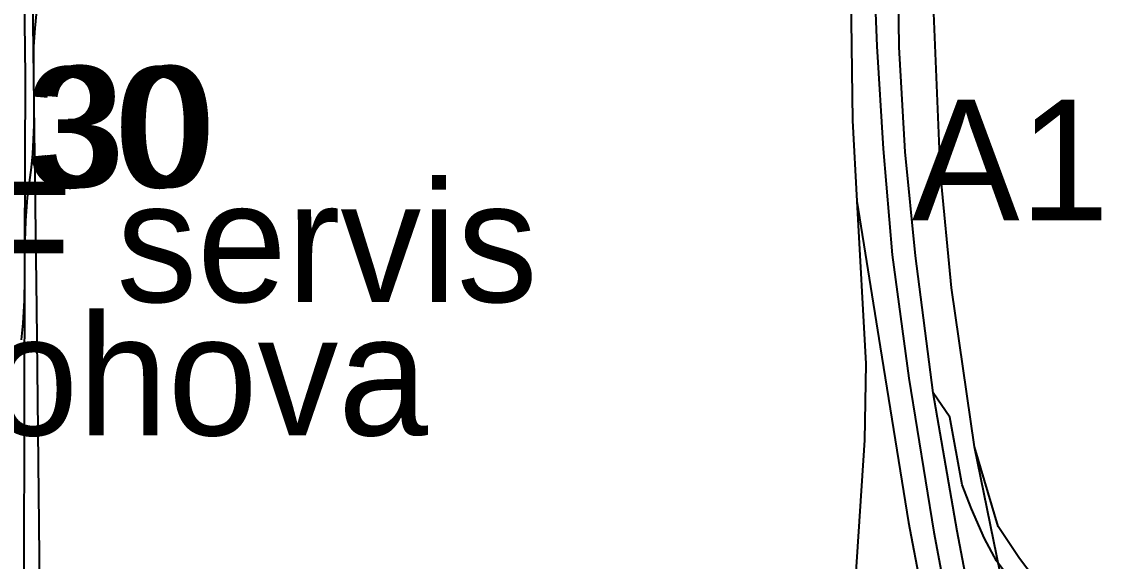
# Model space of a CAD drawing. Extents: x -8864 to 13231, y -7697 to 8949.
# Drawn here: x -1786 to -1231, y 2572 to 2850 of the extents above; entities that cross this region are included whole.
import ezdxf

# ---------------------------------------------------------------- set-up
doc = ezdxf.new("R2010")
doc.units = 0
for name, color, linetype in [('OSM_HIGHWAY_MOTORWAY', 8, 'CONTINUOUS'), ('OSM_HIGHWAY_MOTORWAY_LINK', 8, 'CONTINUOUS'), ('OSM_HIGHWAY_PROPOSED', 8, 'CONTINUOUS'), ('OSM_LABELS', 8, 'CONTINUOUS'), ('OSM_RAILWAY_RAIL', 5, 'CONTINUOUS')]:
    doc.layers.add(name, color=color, linetype=linetype)

msp = doc.modelspace()

# ---------------------------------------------------------------- linework, layer by layer
at = {"layer": 'OSM_HIGHWAY_MOTORWAY'}
for p, q in [((-1334.709182, 2836.582579), (-1335.459565, 2890.311967)), ((-1348.361557, 2888.555087), (-1346.240577, 2837.027358)), ((-1346.240577, 2837.027358), (-1342.894481, 2784.154171)), ((-1331.654051, 2782.619681), (-1334.709182, 2836.582579)), ((-1342.894481, 2784.154171), (-1338.37687, 2729.568581)), ((-1326.286516, 2729.090443), (-1331.654051, 2782.619681)), ((-1338.37687, 2729.568581), (-1329.816379, 2666.054039)), ((-1317.205351, 2658.626218), (-1326.286516, 2729.090443)), ((-1329.816379, 2666.054039), (-1316.860788, 2586.872132)), ((-1304.839347, 2587.294673), (-1317.205351, 2658.626218)), ((-1316.860788, 2586.872132), (-1305.053742, 2523.491024)), ((-1294.043021, 2529.517789), (-1304.839347, 2587.294673))]:
    msp.add_line(p, q, dxfattribs=at)
at = {"layer": 'OSM_HIGHWAY_MOTORWAY_LINK'}
for p, q in [((-1308.606576, 2646.027833), (-1317.205351, 2658.626218)), ((-1302.412088, 2611.223821), (-1308.606576, 2646.027833)), ((-1297.473343, 2598.769989), (-1302.412088, 2611.223821)), ((-1290.827094, 2583.603001), (-1297.473343, 2598.769989)), ((-1284.678549, 2572.149924), (-1290.827094, 2583.603001)), ((-1274.82403, 2558.806532), (-1284.678549, 2572.149924))]:
    msp.add_line(p, q, dxfattribs=at)
at = {"layer": 'OSM_HIGHWAY_PROPOSED'}
for p, q in [((-1359.831696, 2890.890181), (-1358.805662, 2798.787423)), ((-1313.476408, 2771.733697), (-1317.075183, 2858.24335)), ((-1358.805662, 2798.787423), (-1356.508572, 2757.189401)), ((-1307.825565, 2712.633594), (-1313.476408, 2771.733697)), ((-1356.508572, 2757.189401), (-1344.494788, 2682.321857)), ((-1356.508572, 2757.189401), (-1351.89142, 2673.581936)), ((-1295.995548, 2630.705172), (-1307.825565, 2712.633594)), ((-1344.494788, 2682.321857), (-1329.954204, 2591.74247)), ((-1351.89142, 2673.581936), (-1352.618832, 2634.274529)), ((-1352.618832, 2634.274529), (-1357.350838, 2561.108267)), ((-1283.759712, 2589.807678), (-1295.995548, 2630.705172)), ((-1272.174719, 2514.684386), (-1295.995548, 2630.705172)), ((-1329.954204, 2591.74247), (-1286.975639, 2367.139837)), ((-1272.856189, 2573.250753), (-1283.759712, 2589.807678)), ((-1261.952665, 2559.095639), (-1272.856189, 2573.250753))]:
    msp.add_line(p, q, dxfattribs=at)
at = {"layer": 'OSM_RAILWAY_RAIL'}
for p, q in [((-1779.900655, 2821.293276), (-1780.79652, 2883.262209)), ((-1784.15793, 2821.715817), (-1784.862371, 2882.950863)), ((-1779.165586, 2846.278776), (-1777.879215, 2860.845312)), ((-1779.831742, 2836.716013), (-1779.165586, 2846.278776)), ((-1779.900655, 2821.293276), (-1779.831742, 2836.716013)), ((-1784.502493, 2731.403298), (-1784.15793, 2821.715817)), ((-1779.678603, 2806.893533), (-1779.900655, 2821.293276)), ((-1779.816428, 2796.630242), (-1779.678603, 2806.893533)), ((-1778.330976, 2702.047837), (-1779.678603, 2806.893533)), ((-1780.03848, 2788.790999), (-1779.816428, 2796.630242)), ((-1780.406015, 2781.585568), (-1780.03848, 2788.790999)), ((-1781.148741, 2774.53581), (-1780.406015, 2781.585568)), ((-1783.093611, 2759.079715), (-1781.148741, 2774.53581)), ((-1783.989476, 2747.081782), (-1783.093611, 2759.079715)), ((-1784.502493, 2731.403298), (-1783.989476, 2747.081782)), ((-1784.487179, 2717.437215), (-1784.502493, 2731.403298)), ((-1784.716888, 2706.095332), (-1784.487179, 2717.437215)), ((-1784.68626, 2654.923427), (-1784.487179, 2717.437215)), ((-1785.482585, 2694.430984), (-1784.716888, 2706.095332)), ((-1777.825617, 2655.023502), (-1778.330976, 2702.047837)), ((-1786.255939, 2685.868975), (-1785.482585, 2694.430984)), ((-1784.8394, 2532.642366), (-1784.68626, 2654.923427)), ((-1776.493304, 2531.485939), (-1777.825617, 2655.023502))]:
    msp.add_line(p, q, dxfattribs=at)

# ---------------------------------------------------------------- texts
at = {"layer": 'OSM_LABELS'}
for s, p in [('30', (-1779.136496, 2764.717494)), ('30', (-1784.376992, 2764.298078)), ('A1', (-1328.122333, 2747.398631)), ('DAF servis', (-1926.379997, 2705.323639)), ('Bohova', (-1858.563552, 2636.700887))]:
    msp.add_text(s, height=62.042552, dxfattribs=at).set_placement(p)

doc.saveas('drawing.dxf')
